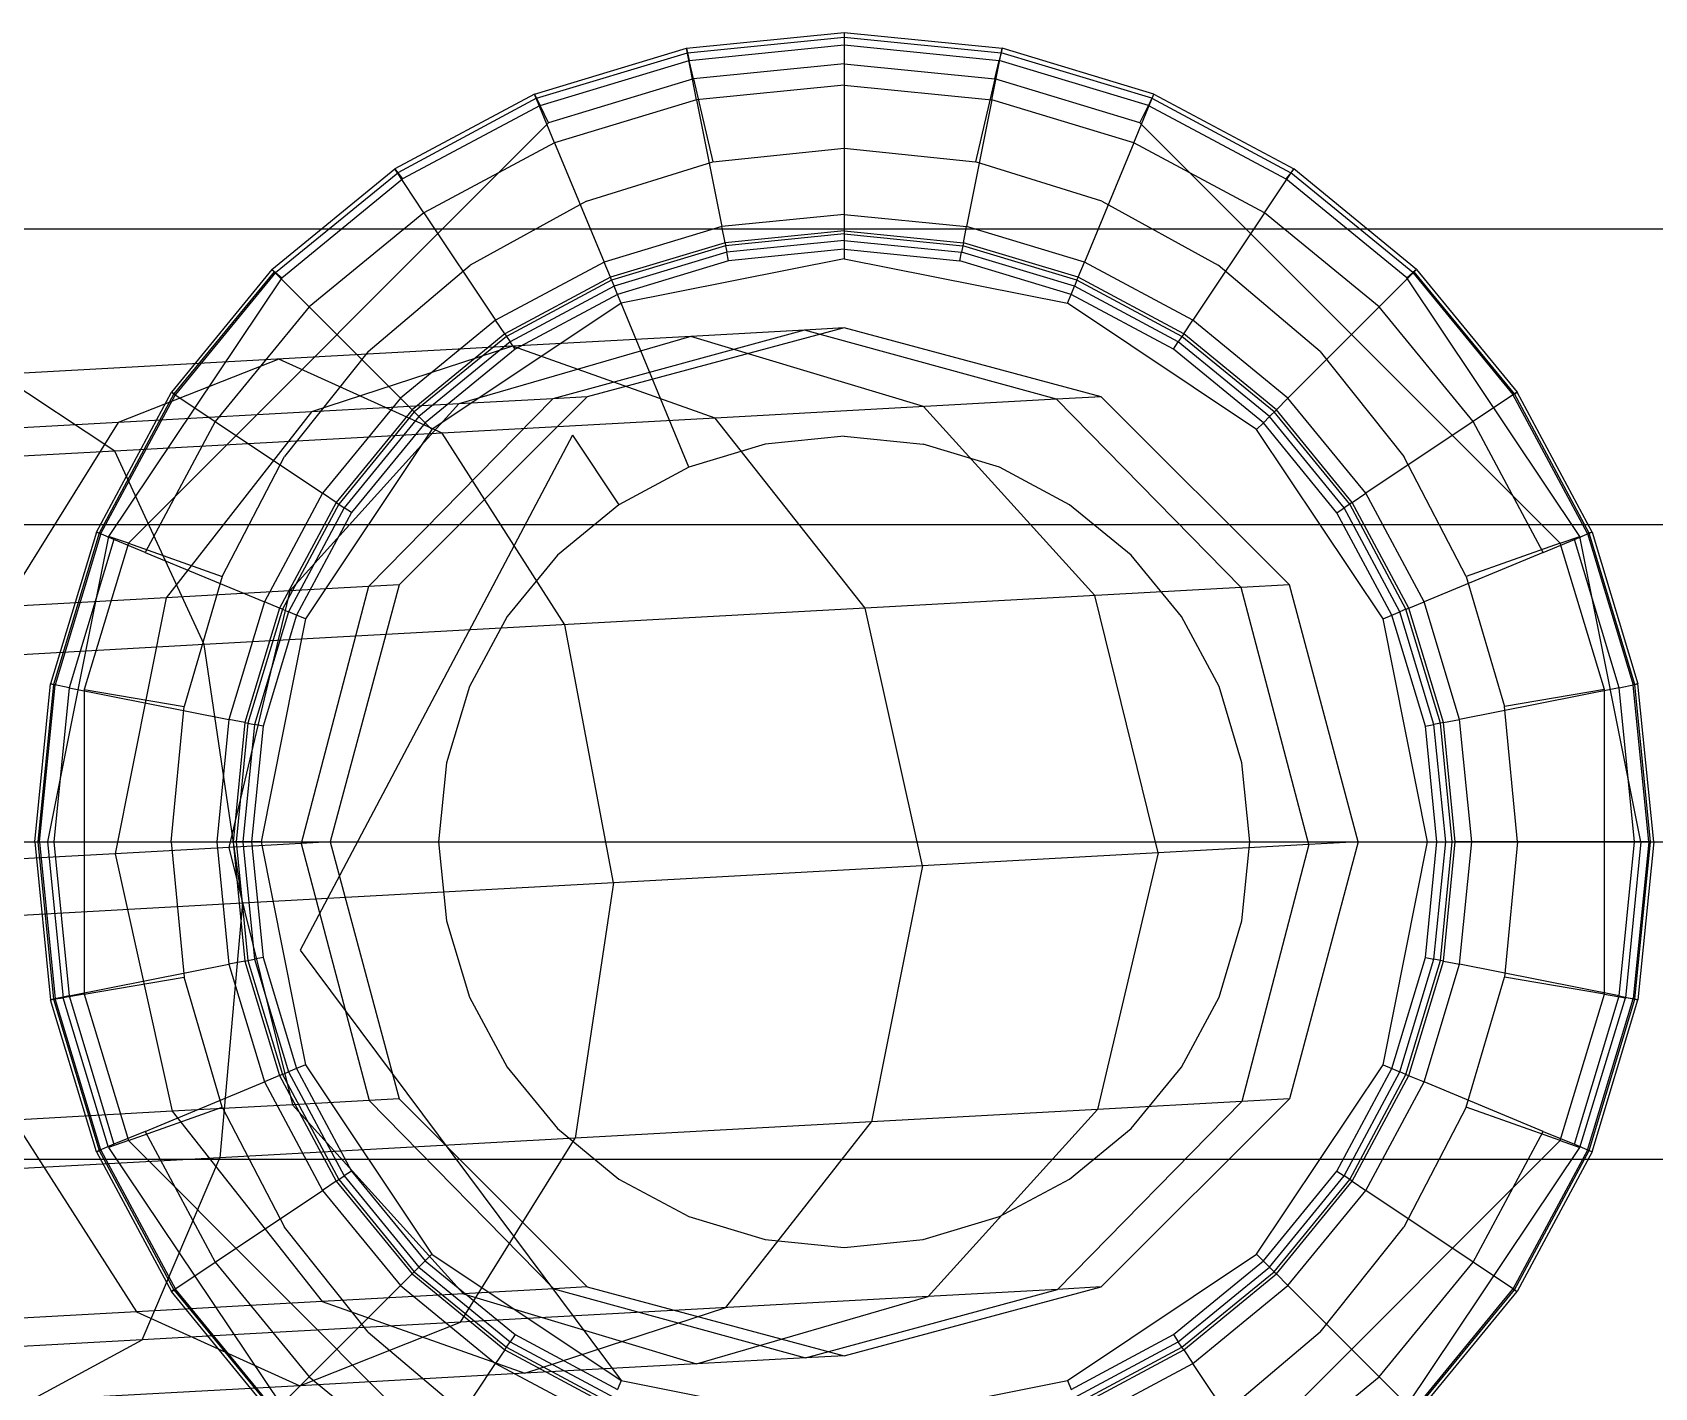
# Model space of a CAD drawing. Extents: x 11992 to 29481, y -6727 to 6811.
# Drawn here: x 14144.59 to 14166.69, y 1474.4 to 1492.86 of the extents above; entities that cross this region are included whole.
import ezdxf

# ---------------------------------------------------------------- set-up
doc = ezdxf.new("R2010")
doc.units = 0
doc.header["$MEASUREMENT"] = 0
doc.layers.get('0').update_dxf_attribs({"color": 8, "linetype": 'CONTINUOUS'})

msp = doc.modelspace()

# ---------------------------------------------------------------- linework, layer by layer
for p, q in [((14153.502, 1492.646, -1253.199), (14155.651, 1492.86, -1253.005)), ((14153.516, 1492.584, -1253.098), (14155.651, 1492.796, -1252.906)), ((14155.651, 1492.86, -1253.005), (14155.651, 1491.282, -1253.094)), ((14155.651, 1492.86, -1253.005), (14157.8, 1492.646, -1253.199)), ((14155.651, 1492.86, -1253.005), (14155.651, 1490.157, -1290.312)), ((14155.651, 1492.796, -1252.906), (14157.786, 1492.584, -1253.098)), ((14151.434, 1492.021, -1253.709), (14153.502, 1492.646, -1253.199)), ((14151.462, 1491.963, -1253.606), (14153.516, 1492.584, -1253.098)), ((14153.502, 1492.646, -1253.199), (14153.516, 1492.584, -1253.098)), ((14153.64, 1491.94, -1259.579), (14153.502, 1492.646, -1253.199)), ((14153.516, 1492.584, -1253.098), (14153.54, 1492.479, -1253.051)), ((14153.54, 1492.479, -1253.051), (14155.651, 1492.689, -1252.86)), ((14155.651, 1492.689, -1252.86), (14157.761, 1492.479, -1253.051)), ((14157.661, 1491.94, -1259.579), (14157.8, 1492.646, -1253.199)), ((14157.786, 1492.584, -1253.098), (14157.761, 1492.479, -1253.051)), ((14157.8, 1492.646, -1253.199), (14157.786, 1492.584, -1253.098)), ((14159.839, 1491.963, -1253.606), (14157.786, 1492.584, -1253.098)), ((14159.867, 1492.021, -1253.709), (14157.8, 1492.646, -1253.199)), ((14151.509, 1491.865, -1253.553), (14153.54, 1492.479, -1253.051)), ((14153.598, 1492.228, -1253.063), (14153.54, 1492.479, -1253.051)), ((14155.651, 1492.433, -1252.877), (14153.598, 1492.228, -1253.063)), ((14155.651, 1492.433, -1252.877), (14157.703, 1492.228, -1253.063)), ((14157.703, 1492.228, -1253.063), (14157.761, 1492.479, -1253.051)), ((14159.793, 1491.865, -1253.553), (14157.761, 1492.479, -1253.051)), ((14153.598, 1492.228, -1253.063), (14151.623, 1491.629, -1253.554)), ((14153.598, 1492.228, -1253.063), (14153.862, 1491.099, -1253.26)), ((14155.651, 1492.14, -1259.554), (14153.64, 1491.94, -1259.579)), ((14155.651, 1492.14, -1259.554), (14157.661, 1491.94, -1259.579)), ((14157.703, 1492.228, -1253.063), (14157.439, 1491.099, -1253.26)), ((14159.678, 1491.629, -1253.554), (14157.703, 1492.228, -1253.063)), ((14151.434, 1492.021, -1253.709), (14149.529, 1491.001, -1254.466)), ((14151.462, 1491.963, -1253.606), (14149.569, 1490.949, -1254.359)), ((14151.707, 1491.355, -1259.643), (14151.434, 1492.021, -1253.709)), ((14151.434, 1492.021, -1253.709), (14151.462, 1491.963, -1253.606)), ((14151.462, 1491.963, -1253.606), (14151.509, 1491.865, -1253.553)), ((14153.64, 1491.94, -1259.579), (14151.707, 1491.355, -1259.643)), ((14153.64, 1491.94, -1259.579), (14153.984, 1490.215, -1265.381)), ((14157.661, 1491.94, -1259.579), (14157.318, 1490.215, -1265.381)), ((14159.594, 1491.355, -1259.643), (14157.661, 1491.94, -1259.579)), ((14159.594, 1491.355, -1259.643), (14159.867, 1492.021, -1253.709)), ((14159.839, 1491.963, -1253.606), (14159.793, 1491.865, -1253.553)), ((14159.867, 1492.021, -1253.709), (14159.839, 1491.963, -1253.606)), ((14159.839, 1491.963, -1253.606), (14161.732, 1490.949, -1254.359)), ((14159.867, 1492.021, -1253.709), (14161.772, 1491.001, -1254.466)), ((14151.509, 1491.865, -1253.553), (14149.636, 1490.864, -1254.299)), ((14151.623, 1491.629, -1253.554), (14151.509, 1491.865, -1253.553)), ((14159.678, 1491.629, -1253.554), (14159.793, 1491.865, -1253.553)), ((14159.793, 1491.865, -1253.553), (14161.666, 1490.864, -1254.299)), ((14151.623, 1491.629, -1253.554), (14145.901, 1485.901, -1256.401)), ((14165.4, 1485.901, -1256.401), (14159.678, 1491.629, -1253.554)), ((14151.707, 1491.355, -1259.643), (14149.927, 1490.401, -1259.738)), ((14151.707, 1491.355, -1259.643), (14152.38, 1489.73, -1265.381)), ((14153.862, 1491.099, -1253.26), (14155.651, 1491.282, -1253.094)), ((14155.651, 1491.282, -1253.094), (14157.439, 1491.099, -1253.26)), ((14159.594, 1491.355, -1259.643), (14158.921, 1489.73, -1265.381)), ((14161.375, 1490.401, -1259.738), (14159.594, 1491.355, -1259.643)), ((14147.857, 1489.632, -1255.307), (14149.529, 1491.001, -1254.466)), ((14149.529, 1491.001, -1254.466), (14149.569, 1490.949, -1254.359)), ((14149.927, 1490.401, -1259.738), (14149.529, 1491.001, -1254.466)), ((14152.142, 1490.563, -1253.697), (14153.862, 1491.099, -1253.26)), ((14159.159, 1490.563, -1253.697), (14157.439, 1491.099, -1253.26)), ((14161.375, 1490.401, -1259.738), (14161.772, 1491.001, -1254.466)), ((14161.772, 1491.001, -1254.466), (14161.732, 1490.949, -1254.359)), ((14163.444, 1489.632, -1255.307), (14161.772, 1491.001, -1254.466)), ((14147.907, 1489.589, -1255.195), (14149.569, 1490.949, -1254.359)), ((14147.99, 1489.518, -1255.127), (14149.636, 1490.864, -1254.299)), ((14149.569, 1490.949, -1254.359), (14149.636, 1490.864, -1254.299)), ((14161.732, 1490.949, -1254.359), (14161.666, 1490.864, -1254.299)), ((14163.311, 1489.518, -1255.127), (14161.666, 1490.864, -1254.299)), ((14163.394, 1489.589, -1255.195), (14161.732, 1490.949, -1254.359)), ((14152.142, 1490.563, -1253.697), (14150.558, 1489.688, -1254.346)), ((14159.159, 1490.563, -1253.697), (14160.744, 1489.688, -1254.346)), ((14149.927, 1490.401, -1259.738), (14148.364, 1489.121, -1259.843)), ((14149.927, 1490.401, -1259.738), (14150.903, 1488.939, -1265.381)), ((14155.651, 1490.381, -1265.381), (14153.984, 1490.215, -1265.381)), ((14155.651, 1490.381, -1265.381), (14157.318, 1490.215, -1265.381)), ((14161.375, 1490.401, -1259.738), (14160.398, 1488.939, -1265.381)), ((14162.937, 1489.121, -1259.843), (14161.375, 1490.401, -1259.738)), ((14100.067, 1490.183, -1225.491), (14194.068, 1490.183, -1225.491)), ((14100.067, 1490.183, -1254.412), (14194.068, 1490.183, -1254.412)), ((14153.984, 1490.215, -1265.381), (14152.38, 1489.73, -1265.381)), ((14154.027, 1489.996, -1290.312), (14153.984, 1490.215, -1265.381)), ((14155.651, 1490.157, -1290.312), (14154.027, 1489.996, -1290.312)), ((14155.651, 1490.115, -1290.622), (14154.035, 1489.955, -1290.622)), ((14155.651, 1490.157, -1290.312), (14157.274, 1489.996, -1290.312)), ((14155.651, 1490.157, -1290.312), (14155.651, 1489.778, -1291.002)), ((14155.651, 1490.115, -1290.622), (14157.266, 1489.955, -1290.622)), ((14157.274, 1489.996, -1290.312), (14157.318, 1490.215, -1265.381)), ((14158.921, 1489.73, -1265.381), (14157.318, 1490.215, -1265.381)), ((14154.027, 1489.996, -1290.312), (14152.466, 1489.524, -1290.312)), ((14154.035, 1489.955, -1290.622), (14152.482, 1489.485, -1290.622)), ((14154.027, 1489.996, -1290.312), (14154.035, 1489.955, -1290.622)), ((14154.035, 1489.955, -1290.622), (14154.053, 1489.867, -1290.823)), ((14155.651, 1490.026, -1290.823), (14154.053, 1489.867, -1290.823)), ((14155.651, 1489.907, -1290.941), (14154.076, 1489.75, -1290.941)), ((14155.651, 1490.026, -1290.823), (14157.249, 1489.867, -1290.823)), ((14155.651, 1489.907, -1290.941), (14157.225, 1489.75, -1290.941)), ((14157.266, 1489.955, -1290.622), (14157.249, 1489.867, -1290.823)), ((14157.274, 1489.996, -1290.312), (14157.266, 1489.955, -1290.622)), ((14158.82, 1489.485, -1290.622), (14157.266, 1489.955, -1290.622)), ((14158.836, 1489.524, -1290.312), (14157.274, 1489.996, -1290.312)), ((14149.167, 1488.515, -1255.066), (14150.558, 1489.688, -1254.346)), ((14152.38, 1489.73, -1265.381), (14150.903, 1488.939, -1265.381)), ((14152.466, 1489.524, -1290.312), (14152.38, 1489.73, -1265.381)), ((14154.053, 1489.867, -1290.823), (14152.516, 1489.402, -1290.823)), ((14154.076, 1489.75, -1290.941), (14152.561, 1489.292, -1290.941)), ((14155.651, 1489.778, -1291.002), (14152.611, 1489.173, -1291.002)), ((14154.076, 1489.75, -1290.941), (14154.053, 1489.867, -1290.823)), ((14155.651, 1489.778, -1291.002), (14158.691, 1489.173, -1291.002)), ((14157.225, 1489.75, -1290.941), (14157.249, 1489.867, -1290.823)), ((14158.74, 1489.292, -1290.941), (14157.225, 1489.75, -1290.941)), ((14158.786, 1489.402, -1290.823), (14157.249, 1489.867, -1290.823)), ((14158.836, 1489.524, -1290.312), (14158.921, 1489.73, -1265.381)), ((14160.398, 1488.939, -1265.381), (14158.921, 1489.73, -1265.381)), ((14162.134, 1488.515, -1255.066), (14160.744, 1489.688, -1254.346)), ((14147.99, 1489.518, -1255.127), (14145.631, 1485.996, -1256.468)), ((14147.857, 1489.632, -1255.307), (14146.487, 1487.961, -1256.067)), ((14147.886, 1489.6, -1255.941), (14146.522, 1487.935, -1256.609)), ((14147.907, 1489.589, -1255.195), (14146.544, 1487.928, -1255.951)), ((14147.886, 1489.6, -1255.941), (14147.857, 1489.632, -1255.307)), ((14147.857, 1489.632, -1255.307), (14147.907, 1489.589, -1255.195)), ((14148.364, 1489.121, -1259.843), (14147.886, 1489.6, -1255.941)), ((14147.907, 1489.589, -1255.195), (14147.99, 1489.518, -1255.127)), ((14152.466, 1489.524, -1290.312), (14151.028, 1488.753, -1290.312)), ((14152.482, 1489.485, -1290.622), (14151.051, 1488.718, -1290.622)), ((14152.482, 1489.485, -1290.622), (14152.466, 1489.524, -1290.312)), ((14152.482, 1489.485, -1290.622), (14152.516, 1489.402, -1290.823)), ((14158.82, 1489.485, -1290.622), (14158.786, 1489.402, -1290.823)), ((14158.82, 1489.485, -1290.622), (14158.836, 1489.524, -1290.312)), ((14160.25, 1488.718, -1290.622), (14158.82, 1489.485, -1290.622)), ((14160.274, 1488.753, -1290.312), (14158.836, 1489.524, -1290.312)), ((14162.937, 1489.121, -1259.843), (14163.415, 1489.6, -1255.941)), ((14163.394, 1489.589, -1255.195), (14163.311, 1489.518, -1255.127)), ((14165.671, 1485.996, -1256.468), (14163.311, 1489.518, -1255.127)), ((14163.444, 1489.632, -1255.307), (14163.394, 1489.589, -1255.195)), ((14163.394, 1489.589, -1255.195), (14164.757, 1487.928, -1255.951)), ((14163.415, 1489.6, -1255.941), (14163.444, 1489.632, -1255.307)), ((14164.779, 1487.935, -1256.609), (14163.415, 1489.6, -1255.941)), ((14163.444, 1489.632, -1255.307), (14164.814, 1487.961, -1256.067)), ((14152.516, 1489.402, -1290.823), (14151.101, 1488.644, -1290.823)), ((14152.561, 1489.292, -1290.941), (14151.167, 1488.545, -1290.941)), ((14152.561, 1489.292, -1290.941), (14152.516, 1489.402, -1290.823)), ((14152.611, 1489.173, -1291.002), (14152.561, 1489.292, -1290.941)), ((14158.691, 1489.173, -1291.002), (14158.74, 1489.292, -1290.941)), ((14158.74, 1489.292, -1290.941), (14158.786, 1489.402, -1290.823)), ((14160.135, 1488.545, -1290.941), (14158.74, 1489.292, -1290.941)), ((14160.201, 1488.644, -1290.823), (14158.786, 1489.402, -1290.823)), ((14148.364, 1489.121, -1259.843), (14147.084, 1487.559, -1259.939)), ((14148.364, 1489.121, -1259.843), (14149.607, 1487.878, -1265.381)), ((14152.611, 1489.173, -1291.002), (14150.034, 1487.451, -1291.002)), ((14153.536, 1486.939, -1291.035), (14152.611, 1489.173, -1291.002)), ((14161.267, 1487.451, -1291.002), (14158.691, 1489.173, -1291.002)), ((14162.937, 1489.121, -1259.843), (14161.694, 1487.878, -1265.381)), ((14164.218, 1487.559, -1259.939), (14162.937, 1489.121, -1259.843)), ((14150.903, 1488.939, -1265.381), (14149.607, 1487.878, -1265.381)), ((14151.028, 1488.753, -1290.312), (14150.903, 1488.939, -1265.381)), ((14155.11, 1488.805, -1671.393), (14151.68, 1487.871, -1670.582)), ((14155.651, 1488.834, -1666.7), (14152.151, 1487.896, -1666.496)), ((14155.651, 1488.834, -1291.035), (14152.151, 1487.897, -1291.035)), ((14155.11, 1488.805, -1671.393), (14153.563, 1488.719, -1675.725)), ((14155.651, 1488.834, -1666.7), (14155.11, 1488.805, -1671.393)), ((14158.542, 1487.863, -1672.181), (14155.11, 1488.805, -1671.393)), ((14159.151, 1487.896, -1666.898), (14155.651, 1488.834, -1666.7)), ((14159.151, 1487.897, -1291.035), (14155.651, 1488.834, -1291.035)), ((14155.651, 1488.834, -1666.7), (14155.651, 1488.834, -1291.035)), ((14160.274, 1488.753, -1290.312), (14160.398, 1488.939, -1265.381)), ((14161.694, 1487.878, -1265.381), (14160.398, 1488.939, -1265.381)), ((14151.135, 1488.586, -1679.547), (14144.135, 1488.2, -1685.167)), ((14151.135, 1488.586, -1679.547), (14148.397, 1487.69, -1677.315)), ((14151.028, 1488.753, -1290.312), (14149.766, 1487.72, -1290.312)), ((14151.051, 1488.718, -1290.622), (14149.795, 1487.69, -1290.622)), ((14151.101, 1488.644, -1290.823), (14149.859, 1487.627, -1290.823)), ((14153.563, 1488.719, -1675.725), (14150.403, 1487.8, -1674.157)), ((14151.028, 1488.753, -1290.312), (14151.051, 1488.718, -1290.622)), ((14151.051, 1488.718, -1290.622), (14151.101, 1488.644, -1290.823)), ((14151.167, 1488.545, -1290.941), (14151.101, 1488.644, -1290.823)), ((14153.563, 1488.719, -1675.725), (14151.135, 1488.586, -1679.547)), ((14153.895, 1487.607, -1681.714), (14151.135, 1488.586, -1679.547)), ((14156.732, 1487.763, -1677.248), (14153.563, 1488.719, -1675.725)), ((14160.135, 1488.545, -1290.941), (14160.201, 1488.644, -1290.823)), ((14160.25, 1488.718, -1290.622), (14160.201, 1488.644, -1290.823)), ((14161.443, 1487.627, -1290.823), (14160.201, 1488.644, -1290.823)), ((14160.274, 1488.753, -1290.312), (14160.25, 1488.718, -1290.622)), ((14161.506, 1487.69, -1290.622), (14160.25, 1488.718, -1290.622)), ((14161.536, 1487.72, -1290.312), (14160.274, 1488.753, -1290.312)), ((14147.951, 1488.41, -1682.736), (14145.764, 1487.545, -1679.952)), ((14150.177, 1487.403, -1685.438), (14147.951, 1488.41, -1682.736)), ((14149.167, 1488.515, -1255.066), (14148.029, 1487.082, -1255.718)), ((14151.167, 1488.545, -1290.941), (14149.943, 1487.542, -1290.941)), ((14161.359, 1487.542, -1290.941), (14160.135, 1488.545, -1290.941)), ((14162.134, 1488.515, -1255.066), (14163.273, 1487.082, -1255.718)), ((14145.718, 1487.157, -1688.279), (14144.135, 1488.2, -1685.167)), ((14145.466, 1486.055, -1256.667), (14146.487, 1487.961, -1256.067)), ((14146.522, 1487.935, -1256.609), (14145.505, 1486.037, -1257.135)), ((14145.528, 1486.033, -1256.547), (14146.544, 1487.928, -1255.951)), ((14146.522, 1487.935, -1256.609), (14146.487, 1487.961, -1256.067)), ((14146.487, 1487.961, -1256.067), (14146.544, 1487.928, -1255.951)), ((14146.522, 1487.935, -1256.609), (14147.084, 1487.559, -1259.939)), ((14164.779, 1487.935, -1256.609), (14164.218, 1487.559, -1259.939)), ((14164.814, 1487.961, -1256.067), (14164.757, 1487.928, -1255.951)), ((14165.774, 1486.033, -1256.547), (14164.757, 1487.928, -1255.951)), ((14164.779, 1487.935, -1256.609), (14164.814, 1487.961, -1256.067)), ((14165.796, 1486.037, -1257.135), (14164.779, 1487.935, -1256.609)), ((14165.835, 1486.055, -1256.667), (14164.814, 1487.961, -1256.067)), ((14148.397, 1487.69, -1677.315), (14142.61, 1487.371, -1681.961)), ((14148.397, 1487.69, -1677.315), (14146.415, 1485.16, -1675.616)), ((14150.403, 1487.8, -1674.157), (14148.1, 1485.252, -1672.963)), ((14150.403, 1487.8, -1674.157), (14148.397, 1487.69, -1677.315)), ((14149.607, 1487.878, -1265.381), (14148.546, 1486.582, -1265.381)), ((14149.766, 1487.72, -1290.312), (14148.732, 1486.457, -1290.312)), ((14149.795, 1487.69, -1290.622), (14148.767, 1486.434, -1290.622)), ((14151.68, 1487.871, -1670.582), (14149.171, 1485.311, -1669.965)), ((14152.151, 1487.897, -1291.035), (14149.589, 1485.334, -1291.035)), ((14152.151, 1487.896, -1666.496), (14149.589, 1485.334, -1666.341)), ((14149.766, 1487.72, -1290.312), (14149.607, 1487.878, -1265.381)), ((14149.766, 1487.72, -1290.312), (14149.859, 1487.627, -1290.823)), ((14151.68, 1487.871, -1670.582), (14150.403, 1487.8, -1674.157)), ((14152.151, 1487.896, -1666.496), (14151.68, 1487.871, -1670.582)), ((14152.151, 1487.896, -1666.496), (14152.151, 1487.897, -1291.035)), ((14158.542, 1487.863, -1672.181), (14153.895, 1487.607, -1681.714)), ((14159.062, 1485.188, -1678.317), (14156.732, 1487.763, -1677.248)), ((14159.151, 1487.896, -1666.898), (14158.542, 1487.863, -1672.181)), ((14161.057, 1485.298, -1672.734), (14158.542, 1487.863, -1672.181)), ((14159.151, 1487.896, -1666.898), (14159.151, 1487.897, -1291.035)), ((14161.713, 1485.334, -1291.035), (14159.151, 1487.897, -1291.035)), ((14161.713, 1485.334, -1667.037), (14159.151, 1487.896, -1666.898)), ((14161.536, 1487.72, -1290.312), (14161.443, 1487.627, -1290.823)), ((14162.535, 1486.434, -1290.622), (14161.506, 1487.69, -1290.622)), ((14161.536, 1487.72, -1290.312), (14161.694, 1487.878, -1265.381)), ((14162.569, 1486.457, -1290.312), (14161.536, 1487.72, -1290.312)), ((14162.755, 1486.582, -1265.381), (14161.694, 1487.878, -1265.381)), ((14145.764, 1487.545, -1679.952), (14144.2, 1485.038, -1677.834)), ((14147.084, 1487.559, -1259.939), (14146.13, 1485.778, -1260.014)), ((14147.084, 1487.559, -1259.939), (14148.546, 1486.582, -1265.381)), ((14149.859, 1487.627, -1290.823), (14148.841, 1486.385, -1290.823)), ((14149.943, 1487.542, -1290.941), (14148.94, 1486.319, -1290.941)), ((14149.943, 1487.542, -1290.941), (14149.859, 1487.627, -1290.823)), ((14150.034, 1487.451, -1291.002), (14149.943, 1487.542, -1290.941)), ((14153.895, 1487.607, -1681.714), (14150.177, 1487.403, -1685.438)), ((14155.938, 1485.016, -1683.236), (14153.895, 1487.607, -1681.714)), ((14161.267, 1487.451, -1291.002), (14161.359, 1487.542, -1290.941)), ((14161.359, 1487.542, -1290.941), (14161.443, 1487.627, -1290.823)), ((14162.361, 1486.318, -1290.941), (14161.359, 1487.542, -1290.941)), ((14162.46, 1486.385, -1290.823), (14161.443, 1487.627, -1290.823)), ((14164.218, 1487.559, -1259.939), (14162.755, 1486.582, -1265.381)), ((14165.171, 1485.778, -1260.014), (14164.218, 1487.559, -1259.939)), ((14150.177, 1487.403, -1685.438), (14145.718, 1487.157, -1688.279)), ((14151.948, 1487.376, -1291.035), (14148.241, 1480.36, -1291.026)), ((14150.034, 1487.451, -1291.002), (14148.312, 1484.874, -1291.002)), ((14151.845, 1484.791, -1687.335), (14150.177, 1487.403, -1685.438)), ((14151.948, 1487.376, -1291.035), (14152.582, 1486.427, -1291.035)), ((14154.573, 1487.252, -1291.035), (14153.536, 1486.939, -1291.035)), ((14155.651, 1487.359, -1291.035), (14154.573, 1487.252, -1291.035)), ((14155.651, 1487.359, -1291.035), (14156.728, 1487.252, -1291.035)), ((14157.765, 1486.939, -1291.035), (14156.728, 1487.252, -1291.035)), ((14162.989, 1484.874, -1291.002), (14161.267, 1487.451, -1291.002)), ((14145.718, 1487.157, -1688.279), (14140.659, 1486.878, -1690.092)), ((14146.933, 1484.521, -1690.464), (14145.718, 1487.157, -1688.279)), ((14147.18, 1485.45, -1256.231), (14148.029, 1487.082, -1255.718)), ((14164.122, 1485.45, -1256.231), (14163.273, 1487.082, -1255.718)), ((14153.536, 1486.939, -1291.035), (14152.582, 1486.427, -1291.035)), ((14158.72, 1486.427, -1291.035), (14157.765, 1486.939, -1291.035)), ((14148.546, 1486.582, -1265.381), (14147.755, 1485.105, -1265.381)), ((14148.732, 1486.457, -1290.312), (14148.546, 1486.582, -1265.381)), ((14162.569, 1486.457, -1290.312), (14162.755, 1486.582, -1265.381)), ((14163.547, 1485.105, -1265.381), (14162.755, 1486.582, -1265.381)), ((14148.732, 1486.457, -1290.312), (14147.961, 1485.019, -1290.312)), ((14148.767, 1486.434, -1290.622), (14148, 1485.003, -1290.622)), ((14148.841, 1486.385, -1290.823), (14148.083, 1484.969, -1290.823)), ((14148.732, 1486.457, -1290.312), (14148.767, 1486.434, -1290.622)), ((14148.767, 1486.434, -1290.622), (14148.841, 1486.385, -1290.823)), ((14148.94, 1486.319, -1290.941), (14148.841, 1486.385, -1290.823)), ((14152.582, 1486.427, -1291.035), (14151.744, 1485.741, -1291.035)), ((14159.558, 1485.741, -1291.035), (14158.72, 1486.427, -1291.035)), ((14162.361, 1486.318, -1290.941), (14162.46, 1486.385, -1290.823)), ((14162.535, 1486.434, -1290.622), (14162.46, 1486.385, -1290.823)), ((14163.219, 1484.969, -1290.823), (14162.46, 1486.385, -1290.823)), ((14162.569, 1486.457, -1290.312), (14162.535, 1486.434, -1290.622)), ((14163.301, 1485.003, -1290.622), (14162.535, 1486.434, -1290.622)), ((14163.34, 1485.019, -1290.312), (14162.569, 1486.457, -1290.312)), ((14100.067, 1486.156, -1256.08), (14194.068, 1486.156, -1256.08)), ((14100.067, 1486.156, -1223.823), (14194.068, 1486.156, -1223.823)), ((14148.94, 1486.319, -1290.941), (14148.193, 1484.924, -1290.941)), ((14163.109, 1484.924, -1290.941), (14162.361, 1486.318, -1290.941)), ((14145.631, 1485.996, -1256.468), (14144.8, 1481.834, -1256.938)), ((14145.466, 1486.055, -1256.667), (14144.84, 1483.986, -1257.024)), ((14145.505, 1486.037, -1257.135), (14144.882, 1483.977, -1257.448)), ((14145.528, 1486.033, -1256.547), (14144.905, 1483.975, -1256.903)), ((14145.705, 1485.954, -1258.259), (14145.095, 1483.934, -1258.438)), ((14145.505, 1486.037, -1257.135), (14145.466, 1486.055, -1256.667)), ((14145.466, 1486.055, -1256.667), (14145.528, 1486.033, -1256.547)), ((14145.705, 1485.954, -1258.259), (14145.505, 1486.037, -1257.135)), ((14145.901, 1485.901, -1256.401), (14145.631, 1485.996, -1256.468)), ((14146.13, 1485.778, -1260.014), (14145.705, 1485.954, -1258.259)), ((14165.171, 1485.778, -1260.014), (14165.596, 1485.954, -1258.259)), ((14165.4, 1485.901, -1256.401), (14165.671, 1485.996, -1256.468)), ((14165.596, 1485.954, -1258.259), (14165.796, 1486.037, -1257.135)), ((14166.207, 1483.934, -1258.438), (14165.596, 1485.954, -1258.259)), ((14166.501, 1481.834, -1256.938), (14165.671, 1485.996, -1256.468)), ((14165.835, 1486.055, -1256.667), (14165.774, 1486.033, -1256.547)), ((14165.774, 1486.033, -1256.547), (14166.397, 1483.975, -1256.903)), ((14165.796, 1486.037, -1257.135), (14165.835, 1486.055, -1256.667)), ((14166.419, 1483.977, -1257.448), (14165.796, 1486.037, -1257.135)), ((14165.835, 1486.055, -1256.667), (14166.461, 1483.986, -1257.024)), ((14145.901, 1485.901, -1256.401), (14145.299, 1483.908, -1256.746)), ((14145.901, 1485.901, -1256.401), (14147.18, 1485.45, -1256.231)), ((14146.13, 1485.778, -1260.014), (14147.755, 1485.105, -1265.381)), ((14151.744, 1485.741, -1291.035), (14151.058, 1484.903, -1291.035)), ((14160.244, 1484.903, -1291.035), (14159.558, 1485.741, -1291.035)), ((14165.171, 1485.778, -1260.014), (14163.547, 1485.105, -1265.381)), ((14165.4, 1485.901, -1256.401), (14164.122, 1485.45, -1256.231)), ((14166.003, 1483.908, -1256.746), (14165.4, 1485.901, -1256.401)), ((14147.18, 1485.45, -1256.231), (14146.66, 1483.677, -1256.538)), ((14149.171, 1485.311, -1669.965), (14148.1, 1485.252, -1672.963)), ((14149.171, 1485.311, -1669.965), (14148.256, 1481.813, -1669.707)), ((14149.589, 1485.334, -1666.341), (14148.651, 1481.834, -1666.276)), ((14149.589, 1485.334, -1291.035), (14148.651, 1481.834, -1291.035)), ((14149.589, 1485.334, -1666.341), (14149.171, 1485.311, -1669.965)), ((14149.589, 1485.334, -1666.341), (14149.589, 1485.334, -1291.035)), ((14161.057, 1485.298, -1672.734), (14155.938, 1485.016, -1683.236)), ((14161.713, 1485.334, -1667.037), (14161.057, 1485.298, -1672.734)), ((14161.98, 1481.797, -1672.904), (14161.057, 1485.298, -1672.734)), ((14162.651, 1481.834, -1291.035), (14161.713, 1485.334, -1291.035)), ((14162.651, 1481.834, -1667.08), (14161.713, 1485.334, -1667.037)), ((14161.713, 1485.334, -1667.037), (14161.713, 1485.334, -1291.035)), ((14164.122, 1485.45, -1256.231), (14164.642, 1483.677, -1256.538)), ((14146.415, 1485.16, -1675.616), (14144.2, 1485.038, -1677.834)), ((14146.415, 1485.16, -1675.616), (14145.72, 1481.673, -1674.906)), ((14148.1, 1485.252, -1672.963), (14146.415, 1485.16, -1675.616)), ((14148.1, 1485.252, -1672.963), (14147.27, 1481.758, -1672.464)), ((14147.755, 1485.105, -1265.381), (14147.27, 1483.501, -1265.381)), ((14147.961, 1485.019, -1290.312), (14147.755, 1485.105, -1265.381)), ((14159.928, 1481.684, -1678.646), (14159.062, 1485.188, -1678.317)), ((14163.34, 1485.019, -1290.312), (14163.547, 1485.105, -1265.381)), ((14164.031, 1483.501, -1265.381), (14163.547, 1485.105, -1265.381)), ((14155.938, 1485.016, -1683.236), (14146.933, 1484.521, -1690.464)), ((14147.961, 1485.019, -1290.312), (14147.489, 1483.458, -1290.312)), ((14148, 1485.003, -1290.622), (14147.53, 1483.449, -1290.622)), ((14148.083, 1484.969, -1290.823), (14147.618, 1483.432, -1290.823)), ((14148.312, 1484.874, -1291.002), (14147.708, 1481.834, -1291.002)), ((14148.193, 1484.924, -1290.941), (14147.735, 1483.409, -1290.941)), ((14148, 1485.003, -1290.622), (14147.961, 1485.019, -1290.312)), ((14148, 1485.003, -1290.622), (14148.083, 1484.969, -1290.823)), ((14148.193, 1484.924, -1290.941), (14148.083, 1484.969, -1290.823)), ((14148.312, 1484.874, -1291.002), (14148.193, 1484.924, -1290.941)), ((14151.058, 1484.903, -1291.035), (14150.546, 1483.949, -1291.035)), ((14156.716, 1481.508, -1683.704), (14155.938, 1485.016, -1683.236)), ((14160.755, 1483.949, -1291.035), (14160.244, 1484.903, -1291.035)), ((14162.989, 1484.874, -1291.002), (14163.109, 1484.924, -1290.941)), ((14163.594, 1481.834, -1291.002), (14162.989, 1484.874, -1291.002)), ((14163.109, 1484.924, -1290.941), (14163.219, 1484.969, -1290.823)), ((14163.567, 1483.409, -1290.941), (14163.109, 1484.924, -1290.941)), ((14163.301, 1485.003, -1290.622), (14163.219, 1484.969, -1290.823)), ((14163.683, 1483.432, -1290.823), (14163.219, 1484.969, -1290.823)), ((14163.301, 1485.003, -1290.622), (14163.34, 1485.019, -1290.312)), ((14163.771, 1483.45, -1290.622), (14163.301, 1485.003, -1290.622)), ((14163.812, 1483.458, -1290.312), (14163.34, 1485.019, -1290.312)), ((14152.507, 1481.276, -1687.919), (14151.845, 1484.791, -1687.335)), ((14146.933, 1484.521, -1690.464), (14141.359, 1484.214, -1692.461)), ((14147.457, 1480.998, -1691.136), (14146.933, 1484.521, -1690.464)), ((14144.626, 1481.834, -1257.143), (14144.84, 1483.986, -1257.024)), ((14144.882, 1483.977, -1257.448), (14144.669, 1481.834, -1257.552)), ((14144.692, 1481.834, -1257.021), (14144.905, 1483.975, -1256.903)), ((14144.84, 1483.986, -1257.024), (14144.905, 1483.975, -1256.903)), ((14144.882, 1483.977, -1257.448), (14144.84, 1483.986, -1257.024)), ((14145.095, 1483.934, -1258.438), (14144.882, 1483.977, -1257.448)), ((14145.095, 1483.934, -1258.438), (14144.886, 1481.834, -1258.498)), ((14145.095, 1483.934, -1258.438), (14147.27, 1483.501, -1265.381)), ((14150.546, 1483.949, -1291.035), (14150.233, 1482.912, -1291.035)), ((14161.068, 1482.912, -1291.035), (14160.755, 1483.949, -1291.035)), ((14166.207, 1483.934, -1258.438), (14164.031, 1483.501, -1265.381)), ((14166.207, 1483.934, -1258.438), (14166.419, 1483.977, -1257.448)), ((14166.415, 1481.834, -1258.498), (14166.207, 1483.934, -1258.438)), ((14166.461, 1483.986, -1257.024), (14166.397, 1483.975, -1256.903)), ((14166.61, 1481.834, -1257.021), (14166.397, 1483.975, -1256.903)), ((14166.419, 1483.977, -1257.448), (14166.461, 1483.986, -1257.024)), ((14166.632, 1481.834, -1257.552), (14166.419, 1483.977, -1257.448)), ((14166.675, 1481.834, -1257.143), (14166.461, 1483.986, -1257.024)), ((14145.299, 1483.908, -1256.746), (14146.66, 1483.677, -1256.538)), ((14145.299, 1483.908, -1256.746), (14145.299, 1479.761, -1256.746)), ((14166.003, 1483.908, -1256.746), (14164.642, 1483.677, -1256.538)), ((14166.003, 1479.761, -1256.746), (14166.003, 1483.908, -1256.746)), ((14146.482, 1481.834, -1256.639), (14146.66, 1483.677, -1256.538)), ((14147.27, 1483.501, -1265.381), (14147.104, 1481.834, -1265.381)), ((14147.489, 1483.458, -1290.312), (14147.27, 1483.501, -1265.381)), ((14163.812, 1483.458, -1290.312), (14164.031, 1483.501, -1265.381)), ((14164.197, 1481.834, -1265.381), (14164.031, 1483.501, -1265.381)), ((14164.82, 1481.834, -1256.639), (14164.642, 1483.677, -1256.538)), ((14147.489, 1483.458, -1290.312), (14147.328, 1481.834, -1290.312)), ((14147.53, 1483.449, -1290.622), (14147.37, 1481.834, -1290.622)), ((14147.618, 1483.432, -1290.823), (14147.459, 1481.834, -1290.823)), ((14147.489, 1483.458, -1290.312), (14147.53, 1483.449, -1290.622)), ((14147.53, 1483.449, -1290.622), (14147.618, 1483.432, -1290.823)), ((14147.735, 1483.409, -1290.941), (14147.578, 1481.834, -1290.941)), ((14147.735, 1483.409, -1290.941), (14147.618, 1483.432, -1290.823)), ((14163.567, 1483.409, -1290.941), (14163.683, 1483.432, -1290.823)), ((14163.723, 1481.834, -1290.941), (14163.567, 1483.409, -1290.941)), ((14163.771, 1483.45, -1290.622), (14163.683, 1483.432, -1290.823)), ((14163.842, 1481.834, -1290.823), (14163.683, 1483.432, -1290.823)), ((14163.812, 1483.458, -1290.312), (14163.771, 1483.45, -1290.622)), ((14163.932, 1481.834, -1290.622), (14163.771, 1483.45, -1290.622)), ((14163.973, 1481.834, -1290.312), (14163.812, 1483.458, -1290.312)), ((14150.233, 1482.912, -1291.035), (14150.126, 1481.834, -1291.035)), ((14161.175, 1481.834, -1291.035), (14161.068, 1482.912, -1291.035)), ((14100.067, 1481.834, -1223.254), (14194.068, 1481.834, -1223.254)), ((14100.067, 1481.834, -1256.649), (14194.068, 1481.834, -1256.649)), ((14144.626, 1481.834, -1257.143), (14144.84, 1479.683, -1257.024)), ((14144.669, 1481.834, -1257.552), (14144.882, 1479.692, -1257.448)), ((14144.669, 1481.834, -1257.552), (14144.692, 1481.834, -1257.021)), ((14144.669, 1481.834, -1257.552), (14147.328, 1481.834, -1290.312)), ((14144.692, 1481.834, -1257.021), (14144.905, 1479.694, -1256.903)), ((14144.8, 1481.834, -1256.938), (14145.012, 1479.712, -1256.821)), ((14144.886, 1481.834, -1258.498), (14145.095, 1479.735, -1258.438)), ((14147.27, 1481.758, -1672.464), (14145.72, 1481.673, -1674.906)), ((14146.482, 1481.834, -1256.639), (14146.66, 1479.992, -1256.538)), ((14147.104, 1481.834, -1265.381), (14147.27, 1480.167, -1265.381)), ((14148.256, 1481.813, -1669.707), (14147.27, 1481.758, -1672.464)), ((14147.27, 1481.758, -1672.464), (14148.137, 1478.254, -1672.793)), ((14147.328, 1481.834, -1290.312), (14147.489, 1480.211, -1290.312)), ((14147.708, 1481.834, -1291.002), (14147.328, 1481.834, -1290.312)), ((14147.37, 1481.834, -1290.622), (14147.53, 1480.219, -1290.622)), ((14147.459, 1481.834, -1290.823), (14147.618, 1480.237, -1290.823)), ((14147.578, 1481.834, -1290.941), (14147.735, 1480.26, -1290.941)), ((14147.708, 1481.834, -1291.002), (14148.312, 1478.795, -1291.002)), ((14148.651, 1481.834, -1666.276), (14148.256, 1481.813, -1669.707)), ((14148.256, 1481.813, -1669.707), (14149.179, 1478.312, -1669.877)), ((14148.651, 1481.834, -1666.276), (14148.651, 1481.834, -1291.035)), ((14148.651, 1481.834, -1666.276), (14149.589, 1478.334, -1666.319)), ((14148.651, 1481.834, -1291.035), (14149.589, 1478.334, -1291.035)), ((14150.126, 1481.834, -1291.035), (14150.233, 1480.757, -1291.035)), ((14161.98, 1481.797, -1672.904), (14159.928, 1481.684, -1678.646)), ((14161.98, 1481.797, -1672.904), (14161.064, 1478.299, -1672.646)), ((14161.068, 1480.757, -1291.035), (14161.175, 1481.834, -1291.035)), ((14162.651, 1481.834, -1291.035), (14161.713, 1478.334, -1291.035)), ((14162.651, 1481.834, -1667.08), (14161.713, 1478.334, -1667.015)), ((14162.651, 1481.834, -1667.08), (14161.98, 1481.797, -1672.904)), ((14162.651, 1481.834, -1291.035), (14162.651, 1481.834, -1667.08)), ((14162.989, 1478.795, -1291.002), (14163.594, 1481.834, -1291.002)), ((14163.567, 1480.26, -1290.941), (14163.723, 1481.834, -1290.941)), ((14163.594, 1481.834, -1291.002), (14163.973, 1481.834, -1290.312)), ((14163.683, 1480.237, -1290.823), (14163.842, 1481.834, -1290.823)), ((14163.771, 1480.219, -1290.622), (14163.932, 1481.834, -1290.622)), ((14163.812, 1480.211, -1290.312), (14163.973, 1481.834, -1290.312)), ((14166.632, 1481.834, -1257.552), (14163.973, 1481.834, -1290.312)), ((14164.031, 1480.167, -1265.381), (14164.197, 1481.834, -1265.381)), ((14164.82, 1481.834, -1256.639), (14164.642, 1479.992, -1256.538)), ((14166.207, 1479.735, -1258.438), (14166.415, 1481.834, -1258.498)), ((14166.501, 1481.834, -1256.938), (14166.289, 1479.712, -1256.821)), ((14166.61, 1481.834, -1257.021), (14166.397, 1479.694, -1256.903)), ((14166.419, 1479.692, -1257.448), (14166.632, 1481.834, -1257.552)), ((14166.675, 1481.834, -1257.143), (14166.461, 1479.683, -1257.024)), ((14166.632, 1481.834, -1257.552), (14166.61, 1481.834, -1257.021)), ((14145.72, 1481.673, -1674.906), (14138.489, 1481.275, -1679.488)), ((14145.72, 1481.673, -1674.906), (14146.497, 1478.164, -1675.374)), ((14159.928, 1481.684, -1678.646), (14152.507, 1481.276, -1687.919)), ((14156.716, 1481.508, -1683.704), (14156.021, 1478.021, -1682.994)), ((14159.928, 1481.684, -1678.646), (14159.099, 1478.19, -1678.147)), ((14152.507, 1481.276, -1687.919), (14147.457, 1480.998, -1691.136)), ((14152.507, 1481.276, -1687.919), (14151.987, 1477.799, -1687.033)), ((14147.457, 1480.998, -1691.136), (14141.724, 1480.682, -1693.191)), ((14147.457, 1480.998, -1691.136), (14147.147, 1477.532, -1690.116)), ((14150.233, 1480.757, -1291.035), (14150.546, 1479.72, -1291.035)), ((14160.755, 1479.72, -1291.035), (14161.068, 1480.757, -1291.035)), ((14147.489, 1480.211, -1290.312), (14147.27, 1480.167, -1265.381)), ((14147.489, 1480.211, -1290.312), (14147.53, 1480.219, -1290.622)), ((14147.489, 1480.211, -1290.312), (14147.961, 1478.65, -1290.312)), ((14147.53, 1480.219, -1290.622), (14147.618, 1480.237, -1290.823)), ((14147.53, 1480.219, -1290.622), (14148, 1478.666, -1290.622)), ((14147.735, 1480.26, -1290.941), (14147.618, 1480.237, -1290.823)), ((14147.618, 1480.237, -1290.823), (14148.083, 1478.7, -1290.823)), ((14147.735, 1480.26, -1290.941), (14148.193, 1478.745, -1290.941)), ((14148.241, 1480.36, -1291.026), (14152.611, 1474.496, -1291.002)), ((14163.109, 1478.745, -1290.941), (14163.567, 1480.26, -1290.941)), ((14163.219, 1478.7, -1290.823), (14163.683, 1480.237, -1290.823)), ((14163.301, 1478.666, -1290.622), (14163.771, 1480.219, -1290.622)), ((14163.34, 1478.65, -1290.312), (14163.812, 1480.211, -1290.312)), ((14163.567, 1480.26, -1290.941), (14163.683, 1480.237, -1290.823)), ((14163.771, 1480.219, -1290.622), (14163.683, 1480.237, -1290.823)), ((14163.812, 1480.211, -1290.312), (14163.771, 1480.219, -1290.622)), ((14163.812, 1480.211, -1290.312), (14164.031, 1480.167, -1265.381)), ((14145.095, 1479.735, -1258.438), (14147.27, 1480.167, -1265.381)), ((14145.299, 1479.761, -1256.746), (14146.66, 1479.992, -1256.538)), ((14147.18, 1478.219, -1256.231), (14146.66, 1479.992, -1256.538)), ((14147.27, 1480.167, -1265.381), (14147.755, 1478.564, -1265.381)), ((14163.547, 1478.564, -1265.381), (14164.031, 1480.167, -1265.381)), ((14166.207, 1479.735, -1258.438), (14164.031, 1480.167, -1265.381)), ((14164.122, 1478.219, -1256.231), (14164.642, 1479.992, -1256.538)), ((14166.003, 1479.761, -1256.746), (14164.642, 1479.992, -1256.538)), ((14145.095, 1479.735, -1258.438), (14144.882, 1479.692, -1257.448)), ((14145.299, 1479.761, -1256.746), (14145.012, 1479.712, -1256.821)), ((14145.095, 1479.735, -1258.438), (14145.705, 1477.715, -1258.259)), ((14145.299, 1479.761, -1256.746), (14145.901, 1477.768, -1256.401)), ((14165.4, 1477.768, -1256.401), (14166.003, 1479.761, -1256.746)), ((14165.596, 1477.715, -1258.259), (14166.207, 1479.735, -1258.438)), ((14166.003, 1479.761, -1256.746), (14166.289, 1479.712, -1256.821)), ((14166.207, 1479.735, -1258.438), (14166.419, 1479.692, -1257.448)), ((14144.84, 1479.683, -1257.024), (14144.905, 1479.694, -1256.903)), ((14144.882, 1479.692, -1257.448), (14144.84, 1479.683, -1257.024)), ((14145.466, 1477.613, -1256.667), (14144.84, 1479.683, -1257.024)), ((14144.882, 1479.692, -1257.448), (14145.505, 1477.632, -1257.135)), ((14144.905, 1479.694, -1256.903), (14145.012, 1479.712, -1256.821)), ((14145.528, 1477.636, -1256.547), (14144.905, 1479.694, -1256.903)), ((14145.631, 1477.672, -1256.468), (14145.012, 1479.712, -1256.821)), ((14150.546, 1479.72, -1291.035), (14151.058, 1478.766, -1291.035)), ((14160.244, 1478.766, -1291.035), (14160.755, 1479.72, -1291.035)), ((14165.671, 1477.672, -1256.468), (14166.289, 1479.712, -1256.821)), ((14165.774, 1477.636, -1256.547), (14166.397, 1479.694, -1256.903)), ((14165.796, 1477.632, -1257.135), (14166.419, 1479.692, -1257.448)), ((14165.835, 1477.613, -1256.667), (14166.461, 1479.683, -1257.024)), ((14166.397, 1479.694, -1256.903), (14166.289, 1479.712, -1256.821)), ((14166.461, 1479.683, -1257.024), (14166.397, 1479.694, -1256.903)), ((14166.419, 1479.692, -1257.448), (14166.461, 1479.683, -1257.024)), ((14147.961, 1478.65, -1290.312), (14147.755, 1478.564, -1265.381)), ((14148, 1478.666, -1290.622), (14147.961, 1478.65, -1290.312)), ((14147.961, 1478.65, -1290.312), (14148.732, 1477.211, -1290.312)), ((14148, 1478.666, -1290.622), (14148.083, 1478.7, -1290.823)), ((14148, 1478.666, -1290.622), (14148.767, 1477.235, -1290.622)), ((14148.193, 1478.745, -1290.941), (14148.083, 1478.7, -1290.823)), ((14148.083, 1478.7, -1290.823), (14148.841, 1477.284, -1290.823)), ((14148.312, 1478.795, -1291.002), (14148.193, 1478.745, -1290.941)), ((14148.193, 1478.745, -1290.941), (14148.94, 1477.35, -1290.941)), ((14148.312, 1478.795, -1291.002), (14150.034, 1476.218, -1291.002)), ((14151.058, 1478.766, -1291.035), (14151.744, 1477.928, -1291.035)), ((14159.558, 1477.928, -1291.035), (14160.244, 1478.766, -1291.035)), ((14161.267, 1476.218, -1291.002), (14162.989, 1478.795, -1291.002)), ((14162.361, 1477.35, -1290.941), (14163.109, 1478.745, -1290.941)), ((14162.46, 1477.284, -1290.823), (14163.219, 1478.7, -1290.823)), ((14162.535, 1477.235, -1290.622), (14163.301, 1478.666, -1290.622)), ((14162.569, 1477.211, -1290.312), (14163.34, 1478.65, -1290.312)), ((14162.989, 1478.795, -1291.002), (14163.109, 1478.745, -1290.941)), ((14163.109, 1478.745, -1290.941), (14163.219, 1478.7, -1290.823)), ((14163.301, 1478.666, -1290.622), (14163.219, 1478.7, -1290.823)), ((14163.301, 1478.666, -1290.622), (14163.547, 1478.564, -1265.381)), ((14146.13, 1477.891, -1260.014), (14147.755, 1478.564, -1265.381)), ((14147.755, 1478.564, -1265.381), (14148.546, 1477.087, -1265.381)), ((14162.755, 1477.087, -1265.381), (14163.547, 1478.564, -1265.381)), ((14165.171, 1477.891, -1260.014), (14163.547, 1478.564, -1265.381)), ((14145.901, 1477.768, -1256.401), (14147.18, 1478.219, -1256.231)), ((14148.137, 1478.254, -1672.793), (14146.497, 1478.164, -1675.374)), ((14147.18, 1478.219, -1256.231), (14148.029, 1476.587, -1255.718)), ((14149.179, 1478.312, -1669.877), (14148.137, 1478.254, -1672.793)), ((14148.137, 1478.254, -1672.793), (14150.467, 1475.679, -1673.862)), ((14149.589, 1478.334, -1666.319), (14149.179, 1478.312, -1669.877)), ((14149.179, 1478.312, -1669.877), (14151.694, 1475.747, -1670.43)), ((14149.589, 1478.334, -1666.319), (14149.589, 1478.334, -1291.035)), ((14149.589, 1478.334, -1666.319), (14152.151, 1475.772, -1666.458)), ((14149.589, 1478.334, -1291.035), (14152.151, 1475.772, -1291.035)), ((14159.099, 1478.19, -1678.147), (14156.021, 1478.021, -1682.994)), ((14156.796, 1475.643, -1676.953), (14159.099, 1478.19, -1678.147)), ((14158.555, 1475.739, -1672.029), (14161.064, 1478.299, -1672.646)), ((14161.064, 1478.299, -1672.646), (14159.099, 1478.19, -1678.147)), ((14159.151, 1475.772, -1666.86), (14161.713, 1478.334, -1667.015)), ((14159.151, 1475.772, -1291.035), (14161.713, 1478.334, -1291.035)), ((14161.713, 1478.334, -1667.015), (14161.064, 1478.299, -1672.646)), ((14161.713, 1478.334, -1667.015), (14161.713, 1478.334, -1291.035)), ((14164.122, 1478.219, -1256.231), (14163.273, 1476.587, -1255.718)), ((14165.4, 1477.768, -1256.401), (14164.122, 1478.219, -1256.231)), ((14146.497, 1478.164, -1675.374), (14144.343, 1478.045, -1677.532)), ((14144.343, 1478.045, -1677.532), (14146.011, 1475.434, -1679.429)), ((14146.497, 1478.164, -1675.374), (14148.54, 1475.574, -1676.895)), ((14156.021, 1478.021, -1682.994), (14151.987, 1477.799, -1687.033)), ((14154.039, 1475.491, -1681.295), (14156.021, 1478.021, -1682.994)), ((14145.901, 1477.768, -1256.401), (14145.631, 1477.672, -1256.468)), ((14146.13, 1477.891, -1260.014), (14145.705, 1477.715, -1258.259)), ((14145.901, 1477.768, -1256.401), (14151.623, 1472.039, -1253.554)), ((14146.13, 1477.891, -1260.014), (14147.084, 1476.11, -1259.939)), ((14151.987, 1477.799, -1687.033), (14147.147, 1477.532, -1690.116)), ((14150.424, 1475.292, -1684.915), (14151.987, 1477.799, -1687.033)), ((14151.744, 1477.928, -1291.035), (14152.582, 1477.242, -1291.035)), ((14158.72, 1477.242, -1291.035), (14159.558, 1477.928, -1291.035)), ((14159.678, 1472.039, -1253.554), (14165.4, 1477.768, -1256.401)), ((14164.218, 1476.11, -1259.939), (14165.171, 1477.891, -1260.014)), ((14165.171, 1477.891, -1260.014), (14165.596, 1477.715, -1258.259)), ((14165.4, 1477.768, -1256.401), (14165.671, 1477.672, -1256.468)), ((14147.147, 1477.532, -1690.116), (14141.655, 1477.23, -1692.084)), ((14145.466, 1477.613, -1256.667), (14145.528, 1477.636, -1256.547)), ((14145.505, 1477.632, -1257.135), (14145.466, 1477.613, -1256.667)), ((14145.466, 1477.613, -1256.667), (14146.487, 1475.708, -1256.067)), ((14145.705, 1477.715, -1258.259), (14145.505, 1477.632, -1257.135)), ((14145.505, 1477.632, -1257.135), (14146.522, 1475.734, -1256.609)), ((14145.528, 1477.636, -1256.547), (14146.544, 1475.741, -1255.951)), ((14145.631, 1477.672, -1256.468), (14147.99, 1474.151, -1255.127)), ((14146.089, 1475.053, -1687.676), (14147.147, 1477.532, -1690.116)), ((14163.311, 1474.151, -1255.127), (14165.671, 1477.672, -1256.468)), ((14165.774, 1477.636, -1256.547), (14164.757, 1475.741, -1255.951)), ((14164.779, 1475.734, -1256.609), (14165.796, 1477.632, -1257.135)), ((14165.835, 1477.613, -1256.667), (14164.814, 1475.708, -1256.067)), ((14165.596, 1477.715, -1258.259), (14165.796, 1477.632, -1257.135)), ((14165.835, 1477.613, -1256.667), (14165.774, 1477.636, -1256.547)), ((14165.796, 1477.632, -1257.135), (14165.835, 1477.613, -1256.667)), ((14100.067, 1477.513, -1223.823), (14194.068, 1477.513, -1223.823)), ((14100.067, 1477.513, -1256.08), (14194.068, 1477.513, -1256.08)), ((14148.94, 1477.35, -1290.941), (14148.841, 1477.284, -1290.823)), ((14148.94, 1477.35, -1290.941), (14149.943, 1476.126, -1290.941)), ((14161.359, 1476.126, -1290.941), (14162.361, 1477.35, -1290.941)), ((14162.361, 1477.35, -1290.941), (14162.46, 1477.284, -1290.823)), ((14147.084, 1476.11, -1259.939), (14148.546, 1477.087, -1265.381)), ((14148.732, 1477.211, -1290.312), (14148.546, 1477.087, -1265.381)), ((14148.546, 1477.087, -1265.381), (14149.607, 1475.791, -1265.381)), ((14148.732, 1477.211, -1290.312), (14148.767, 1477.235, -1290.622)), ((14148.732, 1477.211, -1290.312), (14149.766, 1475.95, -1290.312)), ((14148.767, 1477.235, -1290.622), (14148.841, 1477.284, -1290.823)), ((14148.767, 1477.235, -1290.622), (14149.795, 1475.979, -1290.622)), ((14148.841, 1477.284, -1290.823), (14149.859, 1476.042, -1290.823)), ((14152.582, 1477.242, -1291.035), (14153.536, 1476.73, -1291.035)), ((14157.765, 1476.73, -1291.035), (14158.72, 1477.242, -1291.035)), ((14161.443, 1476.042, -1290.823), (14162.46, 1477.284, -1290.823)), ((14161.506, 1475.979, -1290.622), (14162.535, 1477.235, -1290.622)), ((14161.536, 1475.95, -1290.312), (14162.569, 1477.211, -1290.312)), ((14161.694, 1475.791, -1265.381), (14162.755, 1477.087, -1265.381)), ((14162.535, 1477.235, -1290.622), (14162.46, 1477.284, -1290.823)), ((14162.569, 1477.211, -1290.312), (14162.535, 1477.235, -1290.622)), ((14162.569, 1477.211, -1290.312), (14162.755, 1477.087, -1265.381)), ((14164.218, 1476.11, -1259.939), (14162.755, 1477.087, -1265.381)), ((14153.536, 1476.73, -1291.035), (14154.573, 1476.417, -1291.035)), ((14156.728, 1476.417, -1291.035), (14157.765, 1476.73, -1291.035)), ((14149.167, 1475.154, -1255.066), (14148.029, 1476.587, -1255.718)), ((14154.573, 1476.417, -1291.035), (14155.651, 1476.31, -1291.035)), ((14155.651, 1476.31, -1291.035), (14156.728, 1476.417, -1291.035)), ((14162.134, 1475.154, -1255.066), (14163.273, 1476.587, -1255.718)), ((14150.034, 1476.218, -1291.002), (14149.795, 1475.979, -1290.622)), ((14150.034, 1476.218, -1291.002), (14152.611, 1474.496, -1291.002)), ((14158.69, 1474.496, -1291.002), (14161.267, 1476.218, -1291.002)), ((14161.267, 1476.218, -1291.002), (14161.506, 1475.979, -1290.622)), ((14146.522, 1475.734, -1256.609), (14147.084, 1476.11, -1259.939)), ((14147.084, 1476.11, -1259.939), (14148.364, 1474.548, -1259.843)), ((14149.795, 1475.979, -1290.622), (14149.766, 1475.95, -1290.312)), ((14149.795, 1475.979, -1290.622), (14151.051, 1474.95, -1290.622)), ((14149.859, 1476.042, -1290.823), (14151.101, 1475.025, -1290.823)), ((14149.943, 1476.126, -1290.941), (14151.167, 1475.123, -1290.941)), ((14160.135, 1475.123, -1290.941), (14161.359, 1476.126, -1290.941)), ((14160.201, 1475.025, -1290.823), (14161.443, 1476.042, -1290.823)), ((14160.25, 1474.95, -1290.622), (14161.506, 1475.979, -1290.622)), ((14161.506, 1475.979, -1290.622), (14161.536, 1475.95, -1290.312)), ((14162.937, 1474.548, -1259.843), (14164.218, 1476.11, -1259.939)), ((14164.779, 1475.734, -1256.609), (14164.218, 1476.11, -1259.939)), ((14148.364, 1474.548, -1259.843), (14149.766, 1475.95, -1290.312)), ((14149.607, 1475.791, -1265.381), (14150.903, 1474.73, -1265.381)), ((14149.766, 1475.95, -1290.312), (14151.028, 1474.915, -1290.312)), ((14152.151, 1475.772, -1666.458), (14151.694, 1475.747, -1670.43)), ((14152.151, 1475.772, -1666.458), (14152.151, 1475.772, -1291.035)), ((14152.151, 1475.772, -1666.458), (14155.651, 1474.834, -1666.656)), ((14152.151, 1475.772, -1291.035), (14155.651, 1474.834, -1291.035)), ((14155.651, 1474.834, -1666.656), (14159.151, 1475.772, -1666.86)), ((14155.651, 1474.834, -1291.035), (14159.151, 1475.772, -1291.035)), ((14159.151, 1475.772, -1666.86), (14158.555, 1475.739, -1672.029)), ((14159.151, 1475.772, -1666.86), (14159.151, 1475.772, -1291.035)), ((14160.274, 1474.915, -1290.312), (14161.536, 1475.95, -1290.312)), ((14160.398, 1474.73, -1265.381), (14161.694, 1475.791, -1265.381)), ((14161.536, 1475.95, -1290.312), (14161.694, 1475.791, -1265.381)), ((14162.937, 1474.548, -1259.843), (14161.694, 1475.791, -1265.381)), ((14148.54, 1475.574, -1676.895), (14146.011, 1475.434, -1679.429)), ((14146.487, 1475.708, -1256.067), (14146.544, 1475.741, -1255.951)), ((14146.522, 1475.734, -1256.609), (14146.487, 1475.708, -1256.067)), ((14147.857, 1474.037, -1255.307), (14146.487, 1475.708, -1256.067)), ((14146.522, 1475.734, -1256.609), (14147.886, 1474.069, -1255.941)), ((14147.907, 1474.08, -1255.195), (14146.544, 1475.741, -1255.951)), ((14150.467, 1475.679, -1673.862), (14148.54, 1475.574, -1676.895)), ((14148.54, 1475.574, -1676.895), (14151.301, 1474.595, -1679.063)), ((14156.796, 1475.643, -1676.953), (14150.424, 1475.292, -1684.915)), ((14151.694, 1475.747, -1670.43), (14150.467, 1475.679, -1673.862)), ((14150.467, 1475.679, -1673.862), (14153.637, 1474.723, -1675.385)), ((14151.694, 1475.747, -1670.43), (14155.125, 1474.805, -1671.217)), ((14153.637, 1474.723, -1675.385), (14156.796, 1475.643, -1676.953)), ((14155.125, 1474.805, -1671.217), (14158.555, 1475.739, -1672.029)), ((14158.555, 1475.739, -1672.029), (14156.796, 1475.643, -1676.953)), ((14163.394, 1474.08, -1255.195), (14164.757, 1475.741, -1255.951)), ((14163.415, 1474.069, -1255.941), (14164.779, 1475.734, -1256.609)), ((14163.444, 1474.037, -1255.307), (14164.814, 1475.708, -1256.067)), ((14164.814, 1475.708, -1256.067), (14164.757, 1475.741, -1255.951)), ((14164.779, 1475.734, -1256.609), (14164.814, 1475.708, -1256.067)), ((14146.011, 1475.434, -1679.429), (14139.555, 1475.079, -1682.587)), ((14146.011, 1475.434, -1679.429), (14148.236, 1474.426, -1682.131)), ((14151.301, 1474.595, -1679.063), (14154.039, 1475.491, -1681.295)), ((14150.424, 1475.292, -1684.915), (14146.089, 1475.053, -1687.676)), ((14148.236, 1474.426, -1682.131), (14150.424, 1475.292, -1684.915)), ((14149.167, 1475.154, -1255.066), (14150.558, 1473.981, -1254.346)), ((14151.167, 1475.123, -1290.941), (14151.101, 1475.025, -1290.823)), ((14151.167, 1475.123, -1290.941), (14152.561, 1474.376, -1290.941)), ((14158.74, 1474.376, -1290.941), (14160.135, 1475.123, -1290.941)), ((14160.135, 1475.123, -1290.941), (14160.201, 1475.025, -1290.823)), ((14162.134, 1475.154, -1255.066), (14160.744, 1473.981, -1254.346)), ((14146.089, 1475.053, -1687.676), (14125.163, 1473.901, -1687.676)), ((14144.564, 1474.224, -1684.471), (14146.089, 1475.053, -1687.676)), ((14151.028, 1474.915, -1290.312), (14150.903, 1474.73, -1265.381)), ((14151.028, 1474.915, -1290.312), (14151.051, 1474.95, -1290.622)), ((14151.028, 1474.915, -1290.312), (14152.466, 1474.145, -1290.312)), ((14151.051, 1474.95, -1290.622), (14151.101, 1475.025, -1290.823)), ((14151.051, 1474.95, -1290.622), (14152.482, 1474.184, -1290.622)), ((14151.101, 1475.025, -1290.823), (14152.516, 1474.267, -1290.823)), ((14158.786, 1474.267, -1290.823), (14160.201, 1475.025, -1290.823)), ((14158.82, 1474.184, -1290.622), (14160.25, 1474.95, -1290.622)), ((14158.836, 1474.145, -1290.312), (14160.274, 1474.915, -1290.312)), ((14160.25, 1474.95, -1290.622), (14160.201, 1475.025, -1290.823)), ((14160.274, 1474.915, -1290.312), (14160.25, 1474.95, -1290.622)), ((14160.274, 1474.915, -1290.312), (14160.398, 1474.73, -1265.381)), ((14149.927, 1473.268, -1259.738), (14150.903, 1474.73, -1265.381)), ((14150.903, 1474.73, -1265.381), (14152.38, 1473.939, -1265.381)), ((14153.637, 1474.723, -1675.385), (14151.301, 1474.595, -1679.063)), ((14155.125, 1474.805, -1671.217), (14153.637, 1474.723, -1675.385)), ((14155.651, 1474.834, -1666.656), (14155.125, 1474.805, -1671.217)), ((14155.651, 1474.834, -1666.656), (14155.651, 1474.834, -1291.035)), ((14158.921, 1473.939, -1265.381), (14160.398, 1474.73, -1265.381)), ((14161.375, 1473.268, -1259.738), (14160.398, 1474.73, -1265.381)), ((14148.364, 1474.548, -1259.843), (14147.886, 1474.069, -1255.941)), ((14151.301, 1474.595, -1679.063), (14148.236, 1474.426, -1682.131)), ((14148.364, 1474.548, -1259.843), (14149.927, 1473.268, -1259.738)), ((14152.611, 1474.496, -1291.002), (14152.561, 1474.376, -1290.941)), ((14152.611, 1474.496, -1291.002), (14155.651, 1473.891, -1291.002)), ((14155.651, 1473.891, -1291.002), (14158.69, 1474.496, -1291.002)), ((14158.69, 1474.496, -1291.002), (14158.74, 1474.376, -1290.941)), ((14161.375, 1473.268, -1259.738), (14162.937, 1474.548, -1259.843)), ((14162.937, 1474.548, -1259.843), (14163.415, 1474.069, -1255.941)), ((14148.236, 1474.426, -1682.131), (14144.564, 1474.224, -1684.471))]:
    msp.add_line(p, q)

doc.saveas('drawing.dxf')
